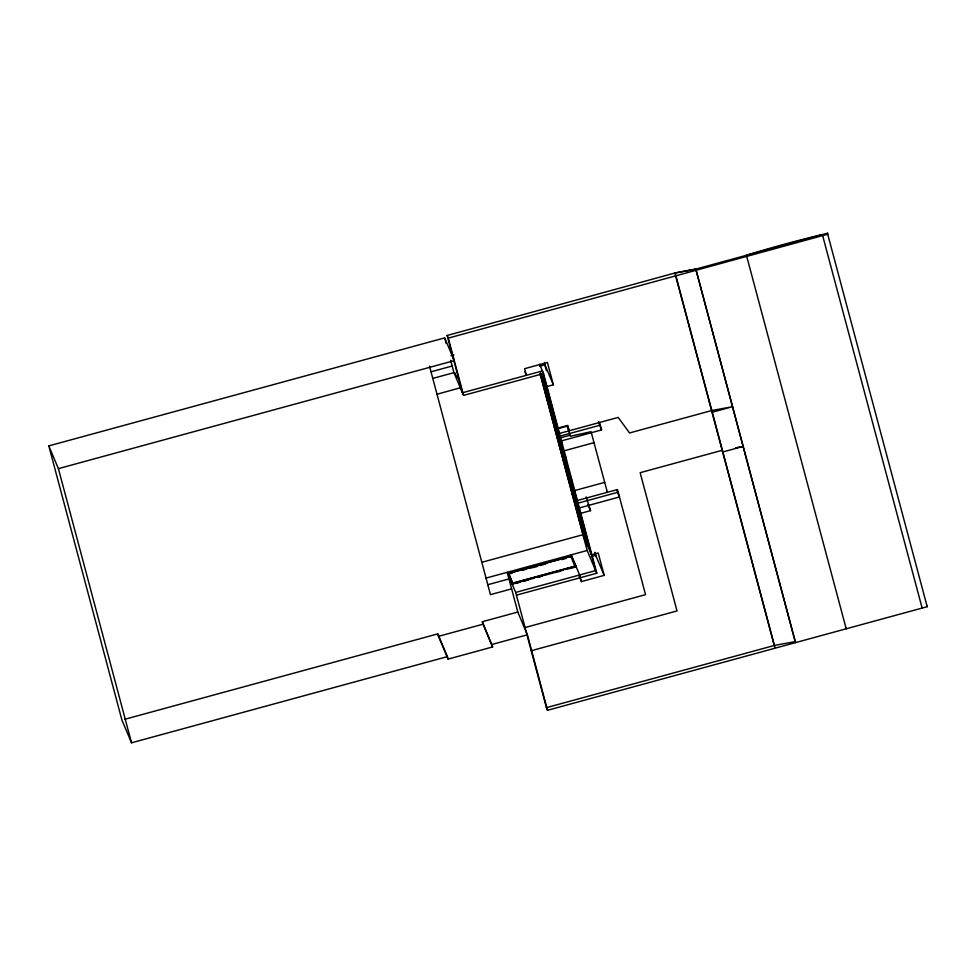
<?xml version="1.0" encoding="UTF-8"?>
<svg xmlns="http://www.w3.org/2000/svg" width="976" height="976" viewBox="0 0 976 976"><rect width="100%" height="100%" fill="white"/><g stroke="black" fill="none" stroke-linecap="round" stroke-linejoin="round"><path stroke-width="1.46" d="M447.154 335.476L674.88 273.012L695.815 269.095L827.428 233.191L827.843 234.179L448.277 338.123L447.154 335.476L462.429 392.755L542.412 370.929L559.114 433.527L618.174 417.411L629.557 432.954L711.565 410.579L732.512 406.699L712.26 412.226L711.565 410.579M48.8 445.898L444.666 337.879L454.279 360.62L58.401 468.639L48.8 445.898L121.927 720.068L131.528 742.809L447.411 656.616L448.082 659.105L492.624 646.942L482.351 621.724L517.792 612.05L527.394 634.79L547.536 710.284L927.2 606.694L827.428 233.191M450.985 355.691L453.925 354.886M431.014 371.795L452.169 366.024M432.783 378.42L453.938 372.649L463.551 395.39L543.534 373.564L596.787 573.229L516.804 595.055M437.004 394.255L460.428 387.753M539.496 366.281L544.864 364.707L553.355 384.812L546.609 386.655L540.789 372.917M543.034 378.529L543.876 378.298M525.051 627.544L645.539 594.665L617.491 489.537L576.999 500.578L557.162 428.915L567.288 426.158L569.24 430.77L567.8 425.39L557.674 428.147L549.744 409.359M558.98 435.418L558.138 435.65L554.441 426.915M559.15 436.37L599.642 425.316L601.594 429.928L561.102 440.981M558.162 437.443L557.32 437.675L563.445 452.181M569.972 435.247L559.846 438.017L575.742 497.614M558.943 439.59L558.089 439.822L565.385 467.138M561.712 442.177L560.858 442.409L573.888 491.245L567.471 475.751M561.859 442.836L561.017 443.067L554.6 427.573M561.09 443.238L561.932 443.006M563.75 450.912L594.128 442.628M564.579 452.937L563.164 453.352L559.614 444.946L564.689 463.99L568.239 472.396L562.469 451.083M565.665 465.589L564.823 465.82L571.167 481.144M565.043 466.65L565.885 466.418M568.764 477.179L567.91 477.41L571.533 485.975L575.95 502.53L572.326 493.966M571.021 480.485L571.863 480.253M572.229 485.084L571.387 485.316L576.243 503.531L577.084 503.299L578.988 508.032L595.665 570.594L515.682 592.42L507.191 572.314L517.792 612.05M571.533 485.975L572.375 485.743M574.352 490.647L604.717 482.364M573.327 494.393L572.485 494.625L580.415 513.413L590.541 510.655L586.161 496.93M573.62 495.393L572.778 495.625L576.816 505.178L577.658 504.946M578.988 508.032L619.479 496.979L617.527 492.368L577.036 503.421L575.047 495.967L576.999 500.578M577.499 504.287L576.657 504.519L587.698 545.901M481.827 562.298L582.965 534.702L591.456 554.807L598.203 552.965L604.181 575.376L581.403 581.598L579.134 576.23M584.368 535.787L583.526 536.019L540.167 373.381M587.406 544.913L588.247 544.681M587.479 545.084L588.321 544.852M486.036 578.085L587.174 550.488L596.787 573.229M507.679 573.473L571.631 556.015M508.594 573.4L571.704 556.186L571.924 557.015L571.082 557.235L570.862 556.418L575.181 566.958L574.962 566.141L512.705 583.123L508.594 573.4L512.925 583.953L520.159 581.977M507.898 574.291L512.266 573.107M522.441 570.326L526.796 569.142M529.7 568.349L534.067 567.154M539.874 565.568L545.694 563.982M561.676 559.626L566.043 558.431M533.433 567.507L537.776 566.324M487.805 584.709L508.96 578.939M591.419 556.43L595.689 555.271L604.181 575.376M523.063 581.184L534.641 578.024M537.532 577.243L541.887 576.047M544.779 575.267L556.357 572.095M559.26 571.314L563.603 570.13M566.495 569.337L570.838 568.154M516.524 583.16L520.891 581.964M523.807 581.171L528.175 579.976M538.374 577.194L542.754 575.999M555.869 572.424L560.236 571.228M570.35 568.471L574.669 567.288M511.607 588.87L490.452 594.64L429.501 366.122M124.867 719.263L437.809 633.875L447.411 656.616M437.809 633.875L438.468 636.352L483.022 624.201L492.624 646.942M491.965 644.465L527.394 634.79M531.237 650.724L677.027 610.939L640.158 472.689L722.167 450.314L722.862 451.961L743.114 446.435L735.623 447.825M515.682 592.42L546.414 707.649L774.224 645.49L795.159 641.61L795.586 642.598L695.815 269.095L674.88 273.012L774.224 645.49M926.785 605.693L927.2 606.694M921.722 607.084L922.137 608.072L822.365 234.569A233.008 47.214 -14.9 0 0 746.433 255.285L846.204 628.788L845.789 627.8M606.95 491.306L607.365 492.294L591.053 431.709L570.387 436.248L568.618 431.124M539.582 364.231L543.534 373.564M549.586 408.7L553.624 418.253M550.037 410.359L553.721 419.094M557.162 428.915L559.114 433.527M587.93 504.47L590.541 510.655M524.771 371.49L526.381 375.309L524.624 368.684L547.402 362.462L553.355 384.812M571.143 554.868L579.634 574.974L581.403 581.598M571.851 556.845L576.096 566.897L575.877 566.068L511.924 583.526L512.144 584.343M455.987 375.26L457.134 377.993M546.414 707.649L547.536 710.284M438.468 636.352L448.082 659.105M594.835 552.257L596.031 556.527L594.982 552.623M695.815 269.095L795.159 641.61M675.563 274.622L774.92 647.137M599.606 422.486L601.594 429.928M598.654 421.595L599.642 425.316M616.869 489.891L617.527 492.368M567.288 426.158L568.276 429.879M544.34 363.133L546.45 370.66M565.348 455.816L566.495 460.123M580.976 517.329L582.135 521.672M584.844 531.81L586.003 536.153M545.84 385.654L547.011 390.071M549.756 400.367L550.94 404.784M578.048 506.422L579.219 510.838M581.977 521.135L583.148 525.552M565.324 460.55L566.568 465.113M542.876 377.858L558.431 436.638M562.335 451.376L567.41 470.42M562.261 451.205L567.337 470.249M561.359 449.07L566.507 468.273M560.456 446.923L565.604 466.125M540.094 373.954L587.174 550.488M448.277 338.123L463.551 395.39M512.705 583.123L512.925 583.953M455.194 373.076L455.414 373.906M444.666 337.879L446.166 343.479M450.656 360.351L453.938 372.649M482.351 621.724L483.022 624.201M58.401 468.639L131.528 742.809"/></g></svg>
